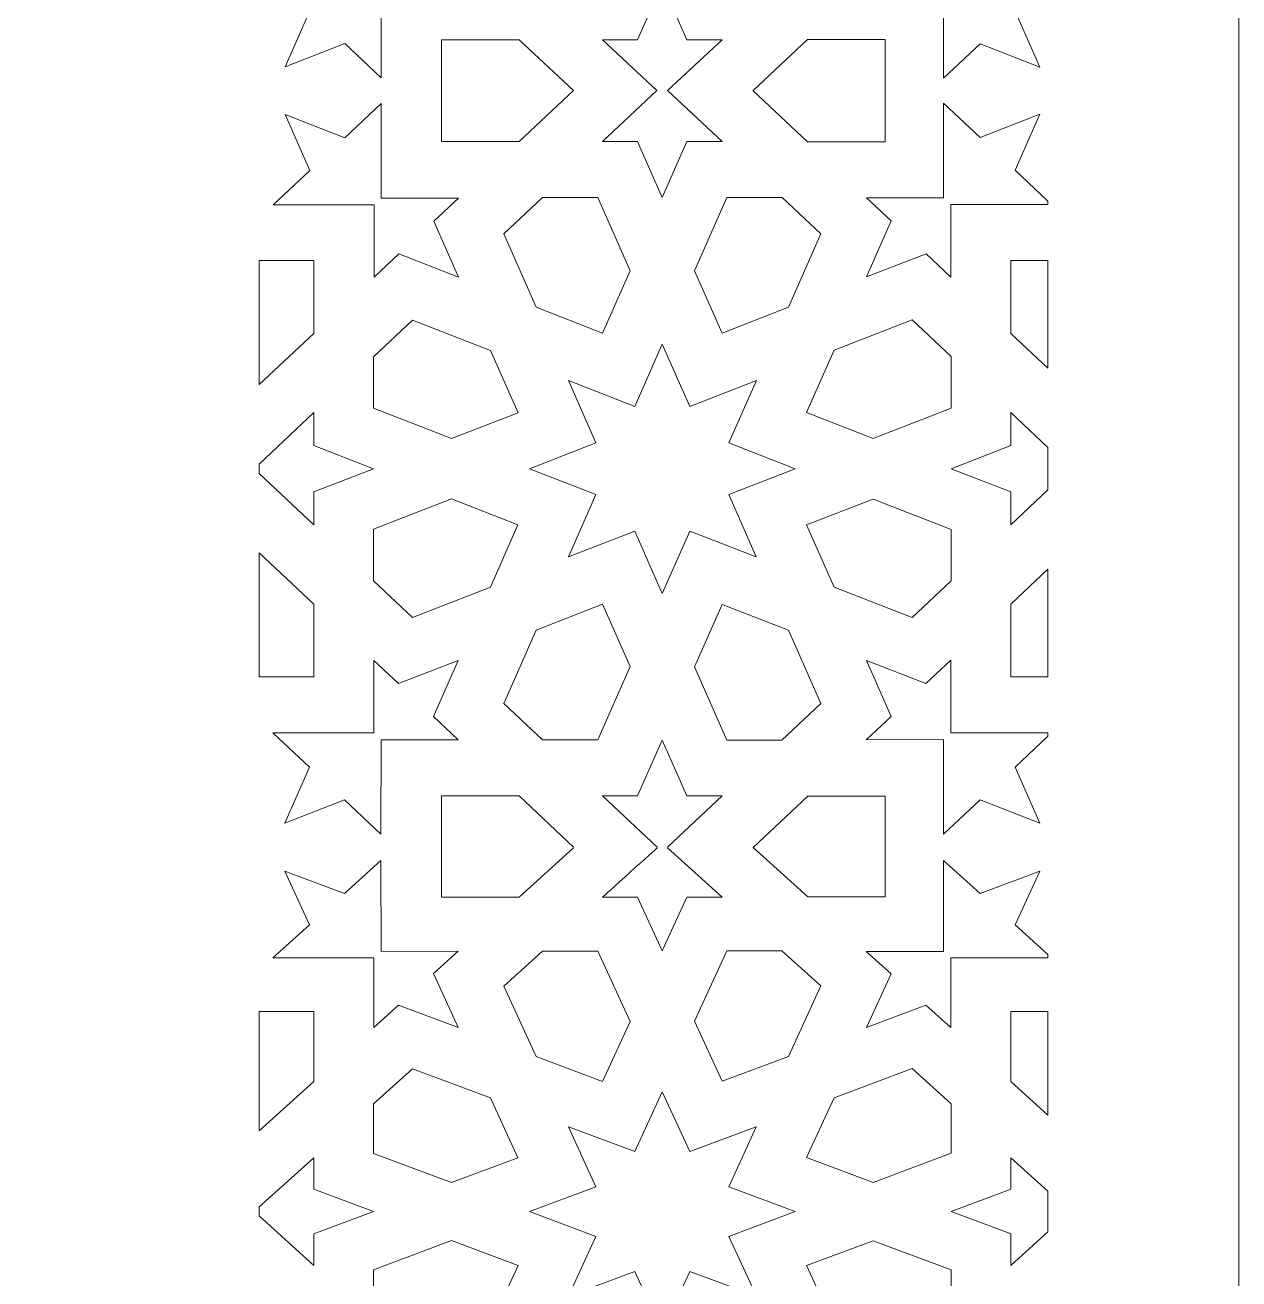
# Model space of a CAD drawing. Header units: millimetres. Extents: x -167 to 167, y -425 to 425.
# Drawn here: x 65.9 to 167, y -320.4 to -215.9 of the extents above; entities that cross this region are included whole.
import ezdxf

# ---------------------------------------------------------------- set-up
doc = ezdxf.new("R2010")
doc.units = ezdxf.units.MM
doc.header["$MEASUREMENT"] = 0
doc.layers.add('Layer 1', color=18, linetype='Continuous', true_color=0x000000)

msp = doc.modelspace()

# ---------------------------------------------------------------- linework, layer by layer
at = {"layer": 'Layer 1', "color": 250, "lineweight": 9, "true_color": 0x333333}
msp.add_lwpolyline([(-167.02, -424.72), (167.02, -424.72), (167.02, 424.72), (-167.02, 424.72)], close=True, dxfattribs=at)
for points, knots in [([(94.99, -211.87), (94.99, -211.87), (94.99, -205.84), (94.99, -205.84), (94.99, -205.84), (97.05, -207.77), (97.05, -207.77), (97.05, -207.77), (102.02, -205.84), (102.02, -205.84), (102.02, -205.84), (99.96, -210.5), (99.96, -210.5), (99.96, -210.5), (102.02, -212.44), (102.02, -212.44), (102.02, -212.44), (95.59, -212.44), (95.59, -212.44), (95.59, -212.44), (95.58, -220.31), (95.58, -220.31), (95.58, -220.31), (92.55, -217.46), (92.55, -217.46), (92.55, -217.46), (87.58, -219.39), (87.58, -219.39), (87.58, -219.39), (89.64, -214.73), (89.64, -214.73), (89.64, -214.73), (86.59, -211.87), (86.59, -211.87), (86.59, -211.87), (94.99, -211.87), (94.99, -211.87)], [0, 0, 0, 0, 0.083333, 0.083333, 0.083333, 0.166667, 0.166667, 0.166667, 0.25, 0.25, 0.25, 0.333333, 0.333333, 0.333333, 0.416667, 0.416667, 0.416667, 0.5, 0.5, 0.5, 0.583333, 0.583333, 0.583333, 0.666667, 0.666667, 0.666667, 0.75, 0.75, 0.75, 0.833333, 0.833333, 0.833333, 0.916667, 0.916667, 0.916667, 1, 1, 1, 1]), ([(138.06, -210.53), (138.06, -210.53), (136, -205.86), (136, -205.86), (136, -205.86), (140.97, -207.8), (140.97, -207.8), (140.97, -207.8), (143.03, -205.86), (143.03, -205.86), (143.03, -205.86), (143.03, -211.9), (143.03, -211.9), (143.03, -211.9), (151.12, -211.91), (151.12, -211.91), (151.12, -211.91), (151.12, -212.19), (151.12, -212.19), (151.12, -212.19), (148.38, -214.76), (148.38, -214.76), (148.38, -214.76), (150.43, -219.42), (150.43, -219.42), (150.43, -219.42), (145.47, -217.49), (145.47, -217.49), (145.47, -217.49), (142.42, -220.35), (142.42, -220.35), (142.42, -220.35), (142.43, -212.46), (142.43, -212.46), (142.43, -212.46), (136, -212.46), (136, -212.46), (136, -212.46), (138.06, -210.53), (138.06, -210.53)], [0, 0, 0, 0, 0.076923, 0.076923, 0.076923, 0.153846, 0.153846, 0.153846, 0.230769, 0.230769, 0.230769, 0.307692, 0.307692, 0.307692, 0.384615, 0.384615, 0.384615, 0.461538, 0.461538, 0.461538, 0.538462, 0.538462, 0.538462, 0.615385, 0.615385, 0.615385, 0.692308, 0.692308, 0.692308, 0.769231, 0.769231, 0.769231, 0.846154, 0.846154, 0.846154, 0.923077, 0.923077, 0.923077, 1, 1, 1, 1]), ([(116.94, -217.14), (116.94, -217.14), (118.99, -212.47), (118.99, -212.47), (118.99, -212.47), (121.05, -217.14), (121.05, -217.14), (121.05, -217.14), (123.97, -217.14), (123.97, -217.14), (123.97, -217.14), (119.44, -221.38), (119.44, -221.38), (119.44, -221.38), (123.97, -225.63), (123.97, -225.63), (123.97, -225.63), (121.05, -225.63), (121.05, -225.63), (121.05, -225.63), (118.99, -230.29), (118.99, -230.29), (118.99, -230.29), (116.94, -225.63), (116.94, -225.63), (116.94, -225.63), (114.02, -225.63), (114.02, -225.63), (114.02, -225.63), (118.55, -221.38), (118.55, -221.38), (118.55, -221.38), (114.02, -217.14), (114.02, -217.14), (114.02, -217.14), (116.94, -217.14), (116.94, -217.14)], [0, 0, 0, 0, 0.083333, 0.083333, 0.083333, 0.166667, 0.166667, 0.166667, 0.25, 0.25, 0.25, 0.333333, 0.333333, 0.333333, 0.416667, 0.416667, 0.416667, 0.5, 0.5, 0.5, 0.583333, 0.583333, 0.583333, 0.666667, 0.666667, 0.666667, 0.75, 0.75, 0.75, 0.833333, 0.833333, 0.833333, 0.916667, 0.916667, 0.916667, 1, 1, 1, 1]), ([(107.07, -217.14), (107.07, -217.14), (111.59, -221.38), (111.59, -221.38), (111.59, -221.38), (107.07, -225.63), (107.07, -225.63), (107.07, -225.63), (100.61, -225.63), (100.61, -225.63), (100.61, -225.63), (100.61, -217.14), (100.61, -217.14), (100.61, -217.14), (107.07, -217.14), (107.07, -217.14)], [0, 0, 0, 0, 0.2, 0.2, 0.2, 0.4, 0.4, 0.4, 0.6, 0.6, 0.6, 0.8, 0.8, 0.8, 1, 1, 1, 1]), ([(131.1, -217.12), (131.1, -217.12), (137.55, -217.12), (137.55, -217.12), (137.55, -217.12), (137.55, -225.65), (137.55, -225.65), (137.55, -225.65), (131.1, -225.65), (131.1, -225.65), (131.1, -225.65), (126.56, -221.39), (126.56, -221.39), (126.56, -221.39), (126.57, -221.38), (126.56, -221.38), (126.56, -221.38), (131.1, -217.12), (131.1, -217.12)], [0, 0, 0, 0, 0.142857, 0.142857, 0.142857, 0.285714, 0.285714, 0.285714, 0.428571, 0.428571, 0.428571, 0.571429, 0.571429, 0.571429, 0.857143, 0.857143, 0.857143, 1, 1, 1, 1]), ([(142.43, -230.31), (142.43, -230.31), (142.42, -222.42), (142.42, -222.42), (142.42, -222.42), (145.47, -225.28), (145.47, -225.28), (145.47, -225.28), (150.43, -223.35), (150.43, -223.35), (150.43, -223.35), (148.38, -228.01), (148.38, -228.01), (148.38, -228.01), (151.12, -230.58), (151.12, -230.58), (151.12, -230.58), (151.12, -230.86), (151.12, -230.86), (151.12, -230.86), (143.03, -230.87), (143.03, -230.87), (143.03, -230.87), (143.03, -236.91), (143.03, -236.91), (143.03, -236.91), (140.97, -234.97), (140.97, -234.97), (140.97, -234.97), (136, -236.9), (136, -236.9), (136, -236.9), (138.06, -232.24), (138.06, -232.24), (138.06, -232.24), (136, -230.3), (136, -230.3), (136, -230.3), (142.43, -230.31), (142.43, -230.31)], [0, 0, 0, 0, 0.076923, 0.076923, 0.076923, 0.153846, 0.153846, 0.153846, 0.230769, 0.230769, 0.230769, 0.307692, 0.307692, 0.307692, 0.384615, 0.384615, 0.384615, 0.461538, 0.461538, 0.461538, 0.538462, 0.538462, 0.538462, 0.615385, 0.615385, 0.615385, 0.692308, 0.692308, 0.692308, 0.769231, 0.769231, 0.769231, 0.846154, 0.846154, 0.846154, 0.923077, 0.923077, 0.923077, 1, 1, 1, 1]), ([(89.64, -228.04), (89.64, -228.04), (87.58, -223.38), (87.58, -223.38), (87.58, -223.38), (92.55, -225.31), (92.55, -225.31), (92.55, -225.31), (95.58, -222.46), (95.58, -222.46), (95.58, -222.46), (95.59, -230.33), (95.59, -230.33), (95.59, -230.33), (102.02, -230.33), (102.02, -230.33), (102.02, -230.33), (99.96, -232.26), (99.96, -232.26), (99.96, -232.26), (102.02, -236.93), (102.02, -236.93), (102.02, -236.93), (97.05, -234.99), (97.05, -234.99), (97.05, -234.99), (94.99, -236.93), (94.99, -236.93), (94.99, -236.93), (94.99, -230.89), (94.99, -230.89), (94.99, -230.89), (86.59, -230.9), (86.59, -230.9), (86.59, -230.9), (89.64, -228.04), (89.64, -228.04)], [0, 0, 0, 0, 0.083333, 0.083333, 0.083333, 0.166667, 0.166667, 0.166667, 0.25, 0.25, 0.25, 0.333333, 0.333333, 0.333333, 0.416667, 0.416667, 0.416667, 0.5, 0.5, 0.5, 0.583333, 0.583333, 0.583333, 0.666667, 0.666667, 0.666667, 0.75, 0.75, 0.75, 0.833333, 0.833333, 0.833333, 0.916667, 0.916667, 0.916667, 1, 1, 1, 1]), ([(109.02, -230.29), (109.02, -230.29), (113.62, -230.29), (113.62, -230.29), (113.62, -230.29), (116.31, -236.39), (116.31, -236.39), (116.31, -236.39), (114.02, -241.58), (114.02, -241.58), (114.02, -241.58), (108.48, -239.43), (108.48, -239.43), (108.48, -239.43), (105.79, -233.32), (105.79, -233.32), (105.79, -233.32), (109.02, -230.29), (109.02, -230.29)], [0, 0, 0, 0, 0.166667, 0.166667, 0.166667, 0.333333, 0.333333, 0.333333, 0.5, 0.5, 0.5, 0.666667, 0.666667, 0.666667, 0.833333, 0.833333, 0.833333, 1, 1, 1, 1]), ([(124.38, -230.29), (124.38, -230.29), (128.98, -230.29), (128.98, -230.29), (128.98, -230.29), (132.21, -233.32), (132.21, -233.32), (132.21, -233.32), (129.51, -239.43), (129.51, -239.43), (129.51, -239.43), (123.98, -241.58), (123.98, -241.58), (123.98, -241.58), (121.69, -236.39), (121.69, -236.39), (121.69, -236.39), (124.38, -230.29), (124.38, -230.29)], [0, 0, 0, 0, 0.166667, 0.166667, 0.166667, 0.333333, 0.333333, 0.333333, 0.5, 0.5, 0.5, 0.666667, 0.666667, 0.666667, 0.833333, 0.833333, 0.833333, 1, 1, 1, 1]), ([(89.97, -235.54), (89.97, -235.54), (89.97, -241.6), (89.97, -241.6), (89.97, -241.6), (85.42, -245.87), (85.42, -245.87), (85.42, -245.87), (85.42, -235.54), (85.42, -235.54), (85.42, -235.54), (89.97, -235.54), (89.97, -235.54)], [0, 0, 0, 0, 0.25, 0.25, 0.25, 0.5, 0.5, 0.5, 0.75, 0.75, 0.75, 1, 1, 1, 1]), ([(151.12, -235.54), (151.12, -235.54), (151.12, -244.5), (151.12, -244.5), (151.12, -244.5), (148.02, -241.6), (148.02, -241.6), (148.02, -241.6), (148.02, -235.54), (148.02, -235.54), (148.02, -235.54), (151.12, -235.54), (151.12, -235.54)], [0, 0, 0, 0, 0.25, 0.25, 0.25, 0.5, 0.5, 0.5, 0.75, 0.75, 0.75, 1, 1, 1, 1]), ([(98.2, -240.49), (98.2, -240.49), (104.7, -243.02), (104.7, -243.02), (104.7, -243.02), (106.99, -248.21), (106.99, -248.21), (106.99, -248.21), (101.45, -250.36), (101.45, -250.36), (101.45, -250.36), (94.95, -247.83), (94.95, -247.83), (94.95, -247.83), (94.95, -243.55), (94.95, -243.55), (94.95, -243.55), (98.2, -240.49), (98.2, -240.49)], [0, 0, 0, 0, 0.166667, 0.166667, 0.166667, 0.333333, 0.333333, 0.333333, 0.5, 0.5, 0.5, 0.666667, 0.666667, 0.666667, 0.833333, 0.833333, 0.833333, 1, 1, 1, 1]), ([(133.31, -243.01), (133.31, -243.01), (139.81, -240.48), (139.81, -240.48), (139.81, -240.48), (143.06, -243.53), (143.06, -243.53), (143.06, -243.53), (143.06, -247.82), (143.06, -247.82), (143.06, -247.82), (136.56, -250.35), (136.56, -250.35), (136.56, -250.35), (131.02, -248.19), (131.02, -248.19), (131.02, -248.19), (133.31, -243.01), (133.31, -243.01)], [0, 0, 0, 0, 0.166667, 0.166667, 0.166667, 0.333333, 0.333333, 0.333333, 0.5, 0.5, 0.5, 0.666667, 0.666667, 0.666667, 0.833333, 0.833333, 0.833333, 1, 1, 1, 1]), ([(113.47, -250.73), (113.47, -250.73), (111.18, -245.53), (111.18, -245.53), (111.18, -245.53), (116.71, -247.68), (116.71, -247.68), (116.71, -247.68), (119, -242.49), (119, -242.49), (119, -242.49), (121.29, -247.69), (121.29, -247.69), (121.29, -247.69), (126.83, -245.54), (126.83, -245.54), (126.83, -245.54), (124.54, -250.73), (124.54, -250.73), (124.54, -250.73), (130.06, -252.87), (130.06, -252.87), (130.06, -252.87), (124.53, -255.03), (124.53, -255.03), (124.53, -255.03), (126.82, -260.22), (126.82, -260.22), (126.82, -260.22), (121.29, -258.07), (121.29, -258.07), (121.29, -258.07), (119, -263.26), (119, -263.26), (119, -263.26), (116.71, -258.07), (116.71, -258.07), (116.71, -258.07), (111.18, -260.22), (111.18, -260.22), (111.18, -260.22), (113.47, -255.03), (113.47, -255.03), (113.47, -255.03), (107.94, -252.87), (107.94, -252.87), (107.94, -252.87), (113.47, -250.73), (113.47, -250.73)], [0, 0, 0, 0, 0.0625, 0.0625, 0.0625, 0.125, 0.125, 0.125, 0.1875, 0.1875, 0.1875, 0.25, 0.25, 0.25, 0.3125, 0.3125, 0.3125, 0.375, 0.375, 0.375, 0.4375, 0.4375, 0.4375, 0.5, 0.5, 0.5, 0.5625, 0.5625, 0.5625, 0.625, 0.625, 0.625, 0.6875, 0.6875, 0.6875, 0.75, 0.75, 0.75, 0.8125, 0.8125, 0.8125, 0.875, 0.875, 0.875, 0.9375, 0.9375, 0.9375, 1, 1, 1, 1]), ([(85.44, -252.48), (85.44, -252.48), (89.98, -248.2), (89.98, -248.2), (89.98, -248.2), (89.98, -250.94), (89.98, -250.94), (89.98, -250.94), (94.95, -252.87), (94.95, -252.87), (94.95, -252.87), (89.98, -254.81), (89.98, -254.81), (89.98, -254.81), (89.98, -257.54), (89.98, -257.54), (89.98, -257.54), (85.43, -253.27), (85.43, -253.27), (85.43, -253.27), (85.42, -253.28), (85.42, -253.28), (85.42, -253.28), (85.42, -252.46), (85.42, -252.46), (85.42, -252.46), (85.44, -252.48), (85.44, -252.48)], [0, 0, 0, 0, 0.111111, 0.111111, 0.111111, 0.222222, 0.222222, 0.222222, 0.333333, 0.333333, 0.333333, 0.444444, 0.444444, 0.444444, 0.555556, 0.555556, 0.555556, 0.666667, 0.666667, 0.666667, 0.777778, 0.777778, 0.777778, 0.888889, 0.888889, 0.888889, 1, 1, 1, 1]), ([(148.03, -250.94), (148.03, -250.94), (148.03, -248.2), (148.03, -248.2), (148.03, -248.2), (151.12, -251.11), (151.12, -251.11), (151.12, -251.11), (151.12, -254.64), (151.12, -254.64), (151.12, -254.64), (148.03, -257.54), (148.03, -257.54), (148.03, -257.54), (148.03, -254.81), (148.03, -254.81), (148.03, -254.81), (143.06, -252.87), (143.06, -252.87), (143.06, -252.87), (148.03, -250.94), (148.03, -250.94)], [0, 0, 0, 0, 0.142857, 0.142857, 0.142857, 0.285714, 0.285714, 0.285714, 0.428571, 0.428571, 0.428571, 0.571429, 0.571429, 0.571429, 0.714286, 0.714286, 0.714286, 0.857143, 0.857143, 0.857143, 1, 1, 1, 1]), ([(101.43, -255.39), (101.43, -255.39), (106.97, -257.55), (106.97, -257.55), (106.97, -257.55), (104.68, -262.73), (104.68, -262.73), (104.68, -262.73), (98.19, -265.26), (98.19, -265.26), (98.19, -265.26), (94.94, -262.21), (94.94, -262.21), (94.94, -262.21), (94.94, -257.92), (94.94, -257.92), (94.94, -257.92), (101.43, -255.39), (101.43, -255.39)], [0, 0, 0, 0, 0.166667, 0.166667, 0.166667, 0.333333, 0.333333, 0.333333, 0.5, 0.5, 0.5, 0.666667, 0.666667, 0.666667, 0.833333, 0.833333, 0.833333, 1, 1, 1, 1]), ([(136.56, -255.4), (136.56, -255.4), (143.06, -257.93), (143.06, -257.93), (143.06, -257.93), (143.06, -262.21), (143.06, -262.21), (143.06, -262.21), (139.81, -265.27), (139.81, -265.27), (139.81, -265.27), (133.31, -262.74), (133.31, -262.74), (133.31, -262.74), (131.02, -257.55), (131.02, -257.55), (131.02, -257.55), (136.56, -255.4), (136.56, -255.4)], [0, 0, 0, 0, 0.166667, 0.166667, 0.166667, 0.333333, 0.333333, 0.333333, 0.5, 0.5, 0.5, 0.666667, 0.666667, 0.666667, 0.833333, 0.833333, 0.833333, 1, 1, 1, 1]), ([(89.97, -264.15), (89.97, -264.15), (89.97, -270.21), (89.97, -270.21), (89.97, -270.21), (85.42, -270.21), (85.42, -270.21), (85.42, -270.21), (85.42, -259.88), (85.42, -259.88), (85.42, -259.88), (89.97, -264.15), (89.97, -264.15)], [0, 0, 0, 0, 0.25, 0.25, 0.25, 0.5, 0.5, 0.5, 0.75, 0.75, 0.75, 1, 1, 1, 1]), ([(151.12, -261.25), (151.12, -261.25), (151.12, -270.21), (151.12, -270.21), (151.12, -270.21), (148.02, -270.21), (148.02, -270.21), (148.02, -270.21), (148.02, -264.15), (148.02, -264.15), (148.02, -264.15), (151.12, -261.25), (151.12, -261.25)], [0, 0, 0, 0, 0.25, 0.25, 0.25, 0.5, 0.5, 0.5, 0.75, 0.75, 0.75, 1, 1, 1, 1]), ([(108.5, -266.32), (108.5, -266.32), (114.03, -264.16), (114.03, -264.16), (114.03, -264.16), (116.32, -269.35), (116.32, -269.35), (116.32, -269.35), (113.63, -275.45), (113.63, -275.45), (113.63, -275.45), (109.03, -275.45), (109.03, -275.45), (109.03, -275.45), (105.8, -272.42), (105.8, -272.42), (105.8, -272.42), (108.5, -266.32), (108.5, -266.32)], [0, 0, 0, 0, 0.166667, 0.166667, 0.166667, 0.333333, 0.333333, 0.333333, 0.5, 0.5, 0.5, 0.666667, 0.666667, 0.666667, 0.833333, 0.833333, 0.833333, 1, 1, 1, 1]), ([(123.98, -264.18), (123.98, -264.18), (129.5, -266.33), (129.5, -266.33), (129.5, -266.33), (132.19, -272.43), (132.19, -272.43), (132.19, -272.43), (128.94, -275.48), (128.94, -275.48), (128.94, -275.48), (124.37, -275.48), (124.37, -275.48), (124.37, -275.48), (121.68, -269.38), (121.68, -269.38), (121.68, -269.38), (123.98, -264.18), (123.98, -264.18)], [0, 0, 0, 0, 0.166667, 0.166667, 0.166667, 0.333333, 0.333333, 0.333333, 0.5, 0.5, 0.5, 0.666667, 0.666667, 0.666667, 0.833333, 0.833333, 0.833333, 1, 1, 1, 1]), ([(94.97, -274.87), (94.97, -274.87), (94.97, -268.84), (94.97, -268.84), (94.97, -268.84), (97.03, -270.77), (97.03, -270.77), (97.03, -270.77), (102, -268.84), (102, -268.84), (102, -268.84), (99.94, -273.5), (99.94, -273.5), (99.94, -273.5), (102, -275.44), (102, -275.44), (102, -275.44), (95.57, -275.44), (95.57, -275.44), (95.57, -275.44), (95.56, -283.31), (95.56, -283.31), (95.56, -283.31), (92.52, -280.46), (92.52, -280.46), (92.52, -280.46), (87.56, -282.39), (87.56, -282.39), (87.56, -282.39), (89.61, -277.73), (89.61, -277.73), (89.61, -277.73), (86.57, -274.87), (86.57, -274.87), (86.57, -274.87), (94.97, -274.87), (94.97, -274.87)], [0, 0, 0, 0, 0.083333, 0.083333, 0.083333, 0.166667, 0.166667, 0.166667, 0.25, 0.25, 0.25, 0.333333, 0.333333, 0.333333, 0.416667, 0.416667, 0.416667, 0.5, 0.5, 0.5, 0.583333, 0.583333, 0.583333, 0.666667, 0.666667, 0.666667, 0.75, 0.75, 0.75, 0.833333, 0.833333, 0.833333, 0.916667, 0.916667, 0.916667, 1, 1, 1, 1]), ([(138.05, -273.5), (138.05, -273.5), (136, -268.84), (136, -268.84), (136, -268.84), (140.96, -270.77), (140.96, -270.77), (140.96, -270.77), (143.03, -268.83), (143.03, -268.83), (143.03, -268.83), (143.02, -274.87), (143.02, -274.87), (143.02, -274.87), (151.12, -274.87), (151.12, -274.87), (151.12, -274.87), (151.12, -275.15), (151.12, -275.15), (151.12, -275.15), (148.38, -277.73), (148.38, -277.73), (148.38, -277.73), (150.44, -282.39), (150.44, -282.39), (150.44, -282.39), (145.47, -280.46), (145.47, -280.46), (145.47, -280.46), (142.43, -283.31), (142.43, -283.31), (142.43, -283.31), (142.43, -275.43), (142.43, -275.43), (142.43, -275.43), (135.99, -275.44), (135.99, -275.44), (135.99, -275.44), (138.05, -273.5), (138.05, -273.5)], [0, 0, 0, 0, 0.076923, 0.076923, 0.076923, 0.153846, 0.153846, 0.153846, 0.230769, 0.230769, 0.230769, 0.307692, 0.307692, 0.307692, 0.384615, 0.384615, 0.384615, 0.461538, 0.461538, 0.461538, 0.538462, 0.538462, 0.538462, 0.615385, 0.615385, 0.615385, 0.692308, 0.692308, 0.692308, 0.769231, 0.769231, 0.769231, 0.846154, 0.846154, 0.846154, 0.923077, 0.923077, 0.923077, 1, 1, 1, 1]), ([(116.94, -280.13), (116.94, -280.13), (118.99, -275.47), (118.99, -275.47), (118.99, -275.47), (121.05, -280.13), (121.05, -280.13), (121.05, -280.13), (123.97, -280.13), (123.97, -280.13), (123.97, -280.13), (119.42, -284.4), (119.42, -284.4), (119.42, -284.4), (119.45, -284.43), (119.45, -284.43), (119.45, -284.43), (119.42, -284.46), (119.42, -284.46), (119.42, -284.46), (123.97, -288.56), (123.97, -288.56), (123.97, -288.56), (121.05, -288.56), (121.05, -288.56), (121.05, -288.56), (118.99, -293.04), (118.99, -293.04), (118.99, -293.04), (116.94, -288.56), (116.94, -288.56), (116.94, -288.56), (114.02, -288.56), (114.02, -288.56), (114.02, -288.56), (118.57, -284.46), (118.58, -284.46), (118.58, -284.46), (118.55, -284.43), (118.55, -284.43), (118.55, -284.43), (118.58, -284.4), (118.57, -284.39), (118.57, -284.39), (114.02, -280.13), (114.02, -280.13), (114.02, -280.13), (116.94, -280.13), (116.94, -280.13)], [0, 0, 0, 0, 0.045455, 0.045455, 0.045455, 0.090909, 0.090909, 0.090909, 0.136364, 0.136364, 0.136364, 0.272727, 0.272727, 0.272727, 0.318182, 0.318182, 0.318182, 0.454545, 0.454545, 0.454545, 0.5, 0.5, 0.5, 0.545455, 0.545455, 0.545455, 0.590909, 0.590909, 0.590909, 0.636364, 0.636364, 0.636364, 0.681818, 0.681818, 0.681818, 0.772727, 0.772727, 0.772727, 0.818182, 0.818182, 0.818182, 0.909091, 0.909091, 0.909091, 0.954545, 0.954545, 0.954545, 1, 1, 1, 1]), ([(107.07, -280.13), (107.07, -280.13), (111.61, -284.4), (111.61, -284.4), (111.61, -284.4), (111.58, -284.43), (111.58, -284.43), (111.58, -284.43), (111.61, -284.45), (111.61, -284.45), (111.61, -284.45), (107.07, -288.56), (107.07, -288.56), (107.07, -288.56), (100.62, -288.56), (100.62, -288.56), (100.62, -288.56), (100.62, -280.13), (100.62, -280.13), (100.62, -280.13), (107.07, -280.13), (107.07, -280.13)], [0, 0, 0, 0, 0.142857, 0.142857, 0.142857, 0.285714, 0.285714, 0.285714, 0.428571, 0.428571, 0.428571, 0.571429, 0.571429, 0.571429, 0.714286, 0.714286, 0.714286, 0.857143, 0.857143, 0.857143, 1, 1, 1, 1]), ([(131.11, -280.15), (131.11, -280.15), (137.56, -280.15), (137.56, -280.15), (137.56, -280.15), (137.56, -288.54), (137.56, -288.54), (137.56, -288.54), (131.11, -288.54), (131.11, -288.54), (131.11, -288.54), (126.57, -284.43), (126.57, -284.43), (126.57, -284.43), (131.11, -280.15), (131.11, -280.15)], [0, 0, 0, 0, 0.2, 0.2, 0.2, 0.4, 0.4, 0.4, 0.6, 0.6, 0.6, 0.8, 0.8, 0.8, 1, 1, 1, 1]), ([(89.61, -290.87), (89.61, -290.87), (87.56, -286.39), (87.56, -286.39), (87.56, -286.39), (92.52, -288.24), (92.52, -288.24), (92.52, -288.24), (95.56, -285.5), (95.56, -285.5), (95.56, -285.5), (95.57, -293.07), (95.57, -293.07), (95.57, -293.07), (102, -293.06), (102, -293.06), (102, -293.06), (99.94, -294.92), (99.94, -294.92), (99.94, -294.92), (102, -299.4), (102, -299.4), (102, -299.4), (97.03, -297.55), (97.03, -297.55), (97.03, -297.55), (94.97, -299.41), (94.97, -299.41), (94.97, -299.41), (94.97, -293.61), (94.97, -293.61), (94.97, -293.61), (86.57, -293.61), (86.57, -293.61), (86.57, -293.61), (89.61, -290.87), (89.61, -290.87)], [0, 0, 0, 0, 0.083333, 0.083333, 0.083333, 0.166667, 0.166667, 0.166667, 0.25, 0.25, 0.25, 0.333333, 0.333333, 0.333333, 0.416667, 0.416667, 0.416667, 0.5, 0.5, 0.5, 0.583333, 0.583333, 0.583333, 0.666667, 0.666667, 0.666667, 0.75, 0.75, 0.75, 0.833333, 0.833333, 0.833333, 0.916667, 0.916667, 0.916667, 1, 1, 1, 1]), ([(142.43, -293.07), (142.43, -293.07), (142.43, -285.51), (142.43, -285.51), (142.43, -285.51), (145.47, -288.24), (145.47, -288.24), (145.47, -288.24), (150.44, -286.39), (150.44, -286.39), (150.44, -286.39), (148.38, -290.87), (148.38, -290.87), (148.38, -290.87), (151.12, -293.34), (151.12, -293.34), (151.12, -293.34), (151.12, -293.62), (151.12, -293.62), (151.12, -293.62), (143.02, -293.61), (143.02, -293.61), (143.02, -293.61), (143.03, -299.41), (143.03, -299.41), (143.03, -299.41), (140.96, -297.55), (140.96, -297.55), (140.96, -297.55), (136, -299.41), (136, -299.41), (136, -299.41), (138.05, -294.93), (138.05, -294.93), (138.05, -294.93), (135.99, -293.07), (135.99, -293.07), (135.99, -293.07), (142.43, -293.07), (142.43, -293.07)], [0, 0, 0, 0, 0.076923, 0.076923, 0.076923, 0.153846, 0.153846, 0.153846, 0.230769, 0.230769, 0.230769, 0.307692, 0.307692, 0.307692, 0.384615, 0.384615, 0.384615, 0.461538, 0.461538, 0.461538, 0.538462, 0.538462, 0.538462, 0.615385, 0.615385, 0.615385, 0.692308, 0.692308, 0.692308, 0.769231, 0.769231, 0.769231, 0.846154, 0.846154, 0.846154, 0.923077, 0.923077, 0.923077, 1, 1, 1, 1]), ([(109.03, -293.06), (109.03, -293.06), (113.63, -293.05), (113.63, -293.05), (113.63, -293.05), (116.32, -298.92), (116.32, -298.92), (116.32, -298.92), (114.03, -303.9), (114.03, -303.9), (114.03, -303.9), (108.5, -301.83), (108.5, -301.83), (108.5, -301.83), (105.8, -295.97), (105.8, -295.97), (105.8, -295.97), (109.03, -293.06), (109.03, -293.06)], [0, 0, 0, 0, 0.166667, 0.166667, 0.166667, 0.333333, 0.333333, 0.333333, 0.5, 0.5, 0.5, 0.666667, 0.666667, 0.666667, 0.833333, 0.833333, 0.833333, 1, 1, 1, 1]), ([(124.37, -293.02), (124.37, -293.02), (128.94, -293.02), (128.94, -293.02), (128.94, -293.02), (132.19, -295.95), (132.19, -295.95), (132.19, -295.95), (129.5, -301.82), (129.5, -301.82), (129.5, -301.82), (123.98, -303.88), (123.98, -303.88), (123.98, -303.88), (121.68, -298.88), (121.68, -298.88), (121.68, -298.88), (124.37, -293.02), (124.37, -293.02)], [0, 0, 0, 0, 0.166667, 0.166667, 0.166667, 0.333333, 0.333333, 0.333333, 0.5, 0.5, 0.5, 0.666667, 0.666667, 0.666667, 0.833333, 0.833333, 0.833333, 1, 1, 1, 1]), ([(89.97, -298.09), (89.97, -298.09), (89.97, -303.91), (89.97, -303.91), (89.97, -303.91), (85.42, -308.02), (85.42, -308.02), (85.42, -308.02), (85.42, -298.09), (85.42, -298.09), (85.42, -298.09), (89.97, -298.09), (89.97, -298.09)], [0, 0, 0, 0, 0.25, 0.25, 0.25, 0.5, 0.5, 0.5, 0.75, 0.75, 0.75, 1, 1, 1, 1]), ([(151.12, -298.09), (151.12, -298.09), (151.12, -306.7), (151.12, -306.7), (151.12, -306.7), (148.02, -303.91), (148.02, -303.91), (148.02, -303.91), (148.02, -298.09), (148.02, -298.09), (148.02, -298.09), (151.12, -298.09), (151.12, -298.09)], [0, 0, 0, 0, 0.25, 0.25, 0.25, 0.5, 0.5, 0.5, 0.75, 0.75, 0.75, 1, 1, 1, 1]), ([(133.31, -305.27), (133.31, -305.27), (139.81, -302.84), (139.81, -302.84), (139.81, -302.84), (143.06, -305.77), (143.06, -305.77), (143.06, -305.77), (143.06, -309.89), (143.06, -309.89), (143.06, -309.89), (136.56, -312.32), (136.56, -312.32), (136.56, -312.32), (131.02, -310.25), (131.02, -310.25), (131.02, -310.25), (133.31, -305.27), (133.31, -305.27)], [0, 0, 0, 0, 0.166667, 0.166667, 0.166667, 0.333333, 0.333333, 0.333333, 0.5, 0.5, 0.5, 0.666667, 0.666667, 0.666667, 0.833333, 0.833333, 0.833333, 1, 1, 1, 1]), ([(98.19, -302.85), (98.19, -302.85), (104.68, -305.27), (104.68, -305.27), (104.68, -305.27), (106.97, -310.26), (106.97, -310.26), (106.97, -310.26), (101.43, -312.32), (101.43, -312.32), (101.43, -312.32), (94.94, -309.9), (94.94, -309.9), (94.94, -309.9), (94.94, -305.78), (94.94, -305.78), (94.94, -305.78), (98.19, -302.85), (98.19, -302.85)], [0, 0, 0, 0, 0.166667, 0.166667, 0.166667, 0.333333, 0.333333, 0.333333, 0.5, 0.5, 0.5, 0.666667, 0.666667, 0.666667, 0.833333, 0.833333, 0.833333, 1, 1, 1, 1]), ([(113.47, -312.68), (113.47, -312.68), (111.18, -307.69), (111.18, -307.69), (111.18, -307.69), (116.71, -309.75), (116.71, -309.75), (116.71, -309.75), (119, -304.77), (119, -304.77), (119, -304.77), (121.29, -309.75), (121.29, -309.75), (121.29, -309.75), (126.82, -307.69), (126.82, -307.69), (126.82, -307.69), (124.53, -312.68), (124.53, -312.68), (124.53, -312.68), (130.06, -314.74), (130.06, -314.74), (130.06, -314.74), (124.54, -316.81), (124.54, -316.81), (124.54, -316.81), (126.83, -321.79), (126.83, -321.79), (126.83, -321.79), (121.29, -319.73), (121.29, -319.73), (121.29, -319.73), (119, -324.72), (119, -324.72), (119, -324.72), (116.71, -319.73), (116.71, -319.73), (116.71, -319.73), (111.18, -321.8), (111.18, -321.8), (111.18, -321.8), (113.47, -316.81), (113.47, -316.81), (113.47, -316.81), (107.94, -314.74), (107.94, -314.74), (107.94, -314.74), (113.47, -312.68), (113.47, -312.68)], [0, 0, 0, 0, 0.0625, 0.0625, 0.0625, 0.125, 0.125, 0.125, 0.1875, 0.1875, 0.1875, 0.25, 0.25, 0.25, 0.3125, 0.3125, 0.3125, 0.375, 0.375, 0.375, 0.4375, 0.4375, 0.4375, 0.5, 0.5, 0.5, 0.5625, 0.5625, 0.5625, 0.625, 0.625, 0.625, 0.6875, 0.6875, 0.6875, 0.75, 0.75, 0.75, 0.8125, 0.8125, 0.8125, 0.875, 0.875, 0.875, 0.9375, 0.9375, 0.9375, 1, 1, 1, 1]), ([(85.43, -314.36), (85.43, -314.36), (89.98, -310.26), (89.98, -310.26), (89.98, -310.26), (89.98, -312.89), (89.98, -312.89), (89.98, -312.89), (94.95, -314.74), (94.95, -314.74), (94.95, -314.74), (89.98, -316.6), (89.98, -316.6), (89.98, -316.6), (89.98, -319.23), (89.98, -319.23), (89.98, -319.23), (85.44, -315.13), (85.44, -315.13), (85.44, -315.13), (85.42, -315.14), (85.42, -315.14), (85.42, -315.14), (85.42, -314.35), (85.42, -314.35), (85.42, -314.35), (85.43, -314.36), (85.43, -314.36)], [0, 0, 0, 0, 0.111111, 0.111111, 0.111111, 0.222222, 0.222222, 0.222222, 0.333333, 0.333333, 0.333333, 0.444444, 0.444444, 0.444444, 0.555556, 0.555556, 0.555556, 0.666667, 0.666667, 0.666667, 0.777778, 0.777778, 0.777778, 0.888889, 0.888889, 0.888889, 1, 1, 1, 1]), ([(148.03, -312.89), (148.03, -312.89), (148.03, -310.26), (148.03, -310.26), (148.03, -310.26), (151.12, -313.05), (151.12, -313.05), (151.12, -313.05), (151.12, -316.44), (151.12, -316.44), (151.12, -316.44), (148.03, -319.23), (148.03, -319.23), (148.03, -319.23), (148.03, -316.6), (148.03, -316.6), (148.03, -316.6), (143.06, -314.74), (143.06, -314.74), (143.06, -314.74), (148.03, -312.89), (148.03, -312.89)], [0, 0, 0, 0, 0.142857, 0.142857, 0.142857, 0.285714, 0.285714, 0.285714, 0.428571, 0.428571, 0.428571, 0.571429, 0.571429, 0.571429, 0.714286, 0.714286, 0.714286, 0.857143, 0.857143, 0.857143, 1, 1, 1, 1]), ([(101.45, -317.16), (101.45, -317.16), (106.99, -319.23), (106.99, -319.23), (106.99, -319.23), (104.7, -324.21), (104.7, -324.21), (104.7, -324.21), (98.2, -326.64), (98.2, -326.64), (98.2, -326.64), (94.95, -323.7), (94.95, -323.7), (94.95, -323.7), (94.95, -319.59), (94.95, -319.59), (94.95, -319.59), (101.45, -317.16), (101.45, -317.16)], [0, 0, 0, 0, 0.166667, 0.166667, 0.166667, 0.333333, 0.333333, 0.333333, 0.5, 0.5, 0.5, 0.666667, 0.666667, 0.666667, 0.833333, 0.833333, 0.833333, 1, 1, 1, 1]), ([(136.56, -317.17), (136.56, -317.17), (143.06, -319.6), (143.06, -319.6), (143.06, -319.6), (143.06, -323.72), (143.06, -323.72), (143.06, -323.72), (139.81, -326.65), (139.81, -326.65), (139.81, -326.65), (133.31, -324.22), (133.31, -324.22), (133.31, -324.22), (131.02, -319.24), (131.02, -319.24), (131.02, -319.24), (136.56, -317.17), (136.56, -317.17)], [0, 0, 0, 0, 0.166667, 0.166667, 0.166667, 0.333333, 0.333333, 0.333333, 0.5, 0.5, 0.5, 0.666667, 0.666667, 0.666667, 0.833333, 0.833333, 0.833333, 1, 1, 1, 1])]:
    msp.add_open_spline(points, degree=3, knots=knots, dxfattribs=at)

doc.saveas('drawing.dxf')
